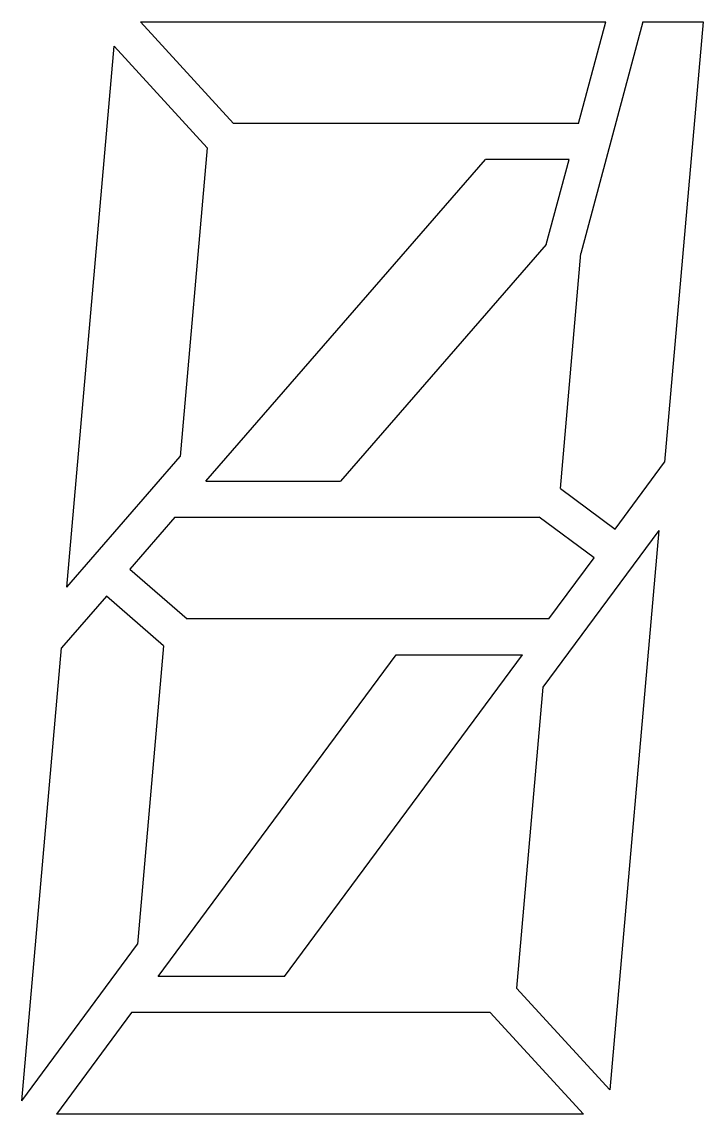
# Model space of a CAD drawing. Header units: millimetres. Extents: x -5.3 to 32.8, y -61 to 0.
import ezdxf

# ---------------------------------------------------------------- set-up
doc = ezdxf.new("R2010")
doc.units = ezdxf.units.MM
doc.layers.add('ShapeBinder', color=7, linetype='CONTINUOUS')

msp = doc.modelspace()

# ---------------------------------------------------------------- linework, layer by layer
at = {"layer": 'ShapeBinder'}
for p, q in [((6.56114, -5.68), (1.35635, 0)), ((25.8417, -5.68), (27.3637, 0)), ((29.4343, 0), (25.9658, -12.9444)), ((1.35635, 0), (27.3637, 0)), ((29.4343, 0), (32.8, 0)), ((32.8, 0), (30.6481, -24.5958)), ((-2.76193, -31.569), (-0.118213, -1.35118)), ((-0.118213, -1.35118), (5.08655, -7.03114)), ((25.8417, -5.68), (6.56114, -5.68)), ((5.08655, -7.03114), (3.57851, -24.2681)), ((5.01865, -25.66), (20.6333, -7.68)), ((25.3059, -7.68), (20.6333, -7.68)), ((24.034, -12.4267), (25.3059, -7.68)), ((24.034, -12.4267), (12.5416, -25.66)), ((24.8191, -26.052), (25.9658, -12.9444)), ((-2.76193, -31.569), (3.57851, -24.2681)), ((27.8911, -28.3238), (30.6481, -24.5958)), ((5.01865, -25.66), (12.5416, -25.66)), ((24.8191, -26.052), (27.8911, -28.3238)), ((3.28176, -27.66), (0.763147, -30.5601)), ((3.28176, -27.66), (23.6298, -27.66)), ((26.7019, -29.9319), (23.6298, -27.66)), ((30.3144, -28.4106), (23.8477, -37.1549)), ((30.3144, -28.4106), (27.5814, -59.6488)), ((24.1814, -33.34), (26.7019, -29.9319)), ((0.763147, -30.5601), (3.96411, -33.34)), ((-0.548248, -32.0702), (-3.05868, -34.9609)), ((2.65271, -34.85), (-0.548248, -32.0702)), ((24.1814, -33.34), (3.96411, -33.34)), ((-5.27114, -60.2494), (-3.05868, -34.9609)), ((2.65271, -34.85), (1.19558, -51.5051)), ((2.3409, -53.32), (15.6378, -35.34)), ((9.40542, -53.32), (22.7024, -35.34)), ((15.6378, -35.34), (22.7024, -35.34)), ((23.8477, -37.1549), (22.3766, -53.9688)), ((-5.27114, -60.2494), (1.19558, -51.5051)), ((9.40542, -53.32), (2.3409, -53.32)), ((27.5814, -59.6488), (22.3766, -53.9688)), ((0.861824, -55.32), (-3.33876, -61)), ((20.9021, -55.32), (0.861824, -55.32)), ((20.9021, -55.32), (26.1069, -61)), ((26.1069, -61), (-3.33876, -61))]:
    msp.add_line(p, q, dxfattribs=at)

doc.saveas('drawing.dxf')
